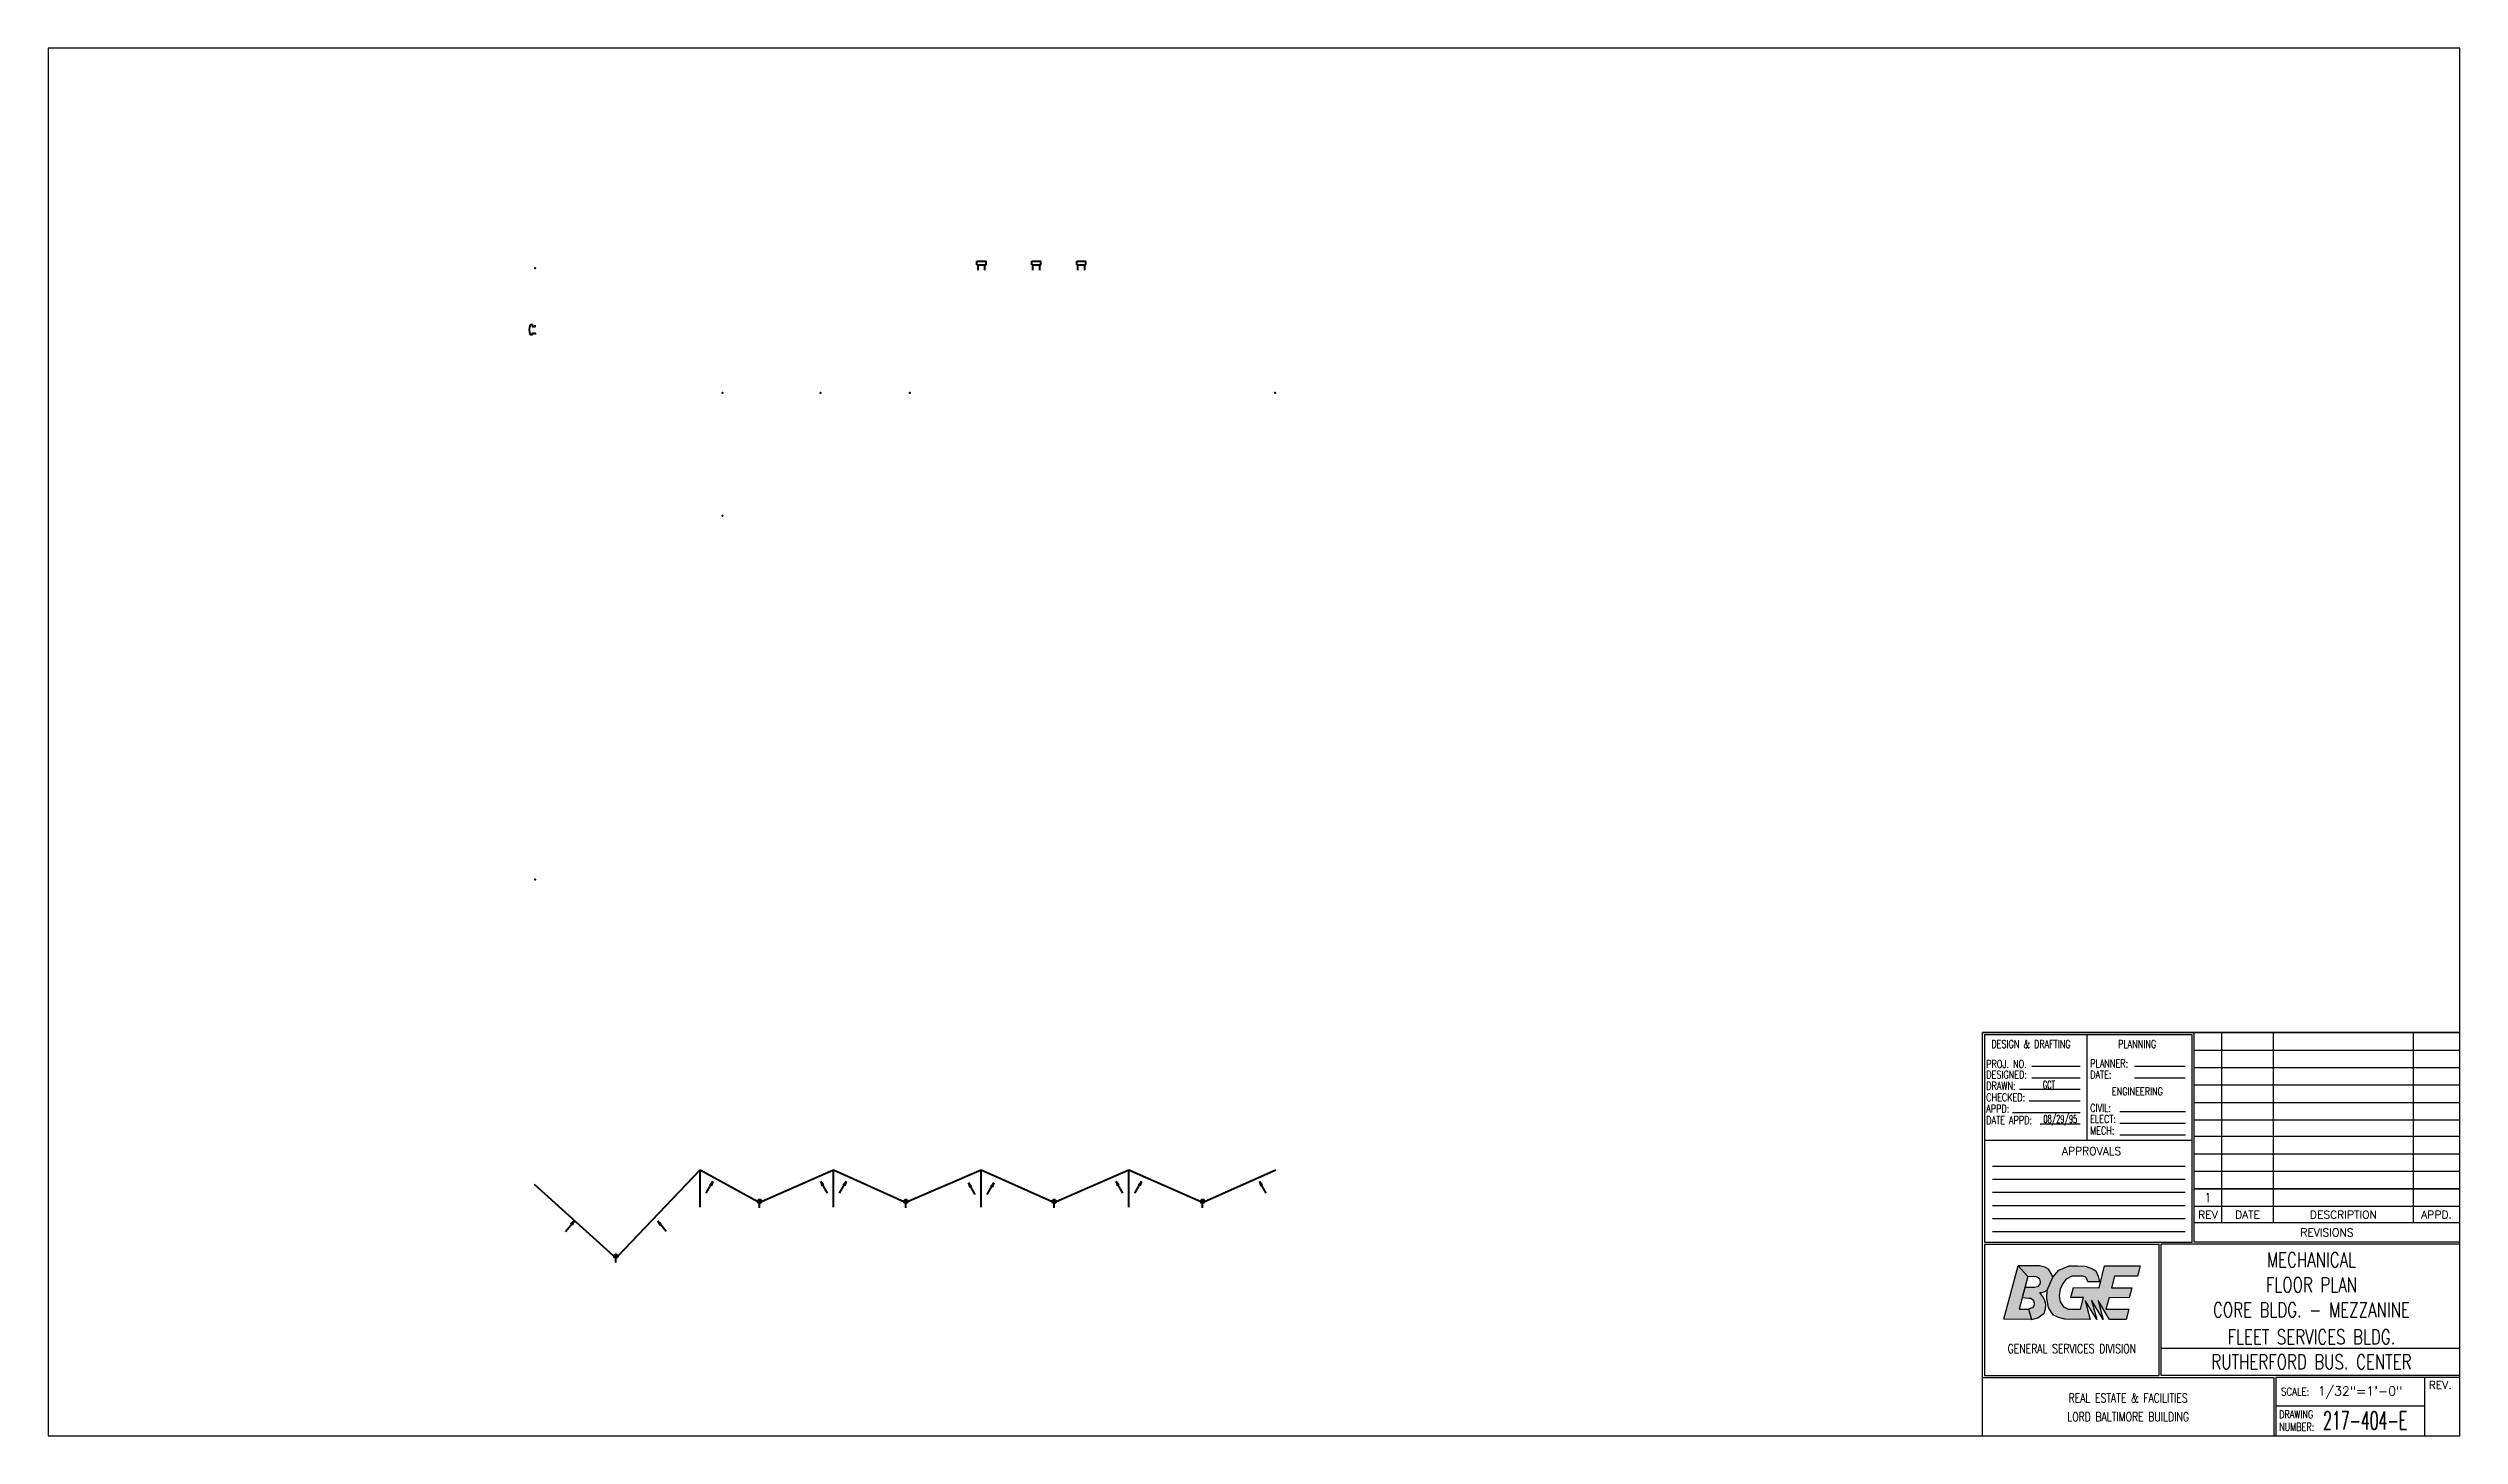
# Paper-space layout 'B 11x17' of a CAD drawing. Header units: inches. Extents: x 0 to 16.5, y 0 to 9.5.
# The model-space entities are those that its viewports show. They can reach past a viewport. Long polylines and large blocks are cut down to what shows.
import ezdxf
from ezdxf.enums import TextEntityAlignment as Align

# ---------------------------------------------------------------- set-up
doc = ezdxf.new("R2010")
doc.units = ezdxf.units.IN
doc.header["$MEASUREMENT"] = 0
doc.layers.get('0').update_dxf_attribs({"linetype": 'CONTINUOUS'})
doc.layers.add('M-DuctR', color=7, linetype='CONTINUOUS', lineweight=40)
doc.layers.add('P-San', color=70, linetype='CONTINUOUS', lineweight=40)
doc.styles.add('BGE', font='simplex.shx')
doc.styles.get("Standard").update_dxf_attribs({"font": 'simplex.shx'})

# ---------------------------------------------------------------- blocks, each defined once
blk = doc.blocks.new('BSIZE')
for points in [[(13.478, 1.163), (13.544, 1.091), (13.486, 0.866), (13.549, 0.866), (13.569, 0.797), (13.38, 0.798)], [(13.478, 1.163), (13.544, 1.091), (13.585, 1.093), (13.602, 1.091), (13.616, 1.083), (13.625, 1.073), (13.628, 1.054), (13.626, 1.039), (13.61, 1.02), (13.591, 1.016), (13.524, 1.015), (13.507, 0.946), (13.551, 0.943), (13.566, 0.942), (13.577, 0.934), (13.584, 0.925), (13.588, 0.908), (13.586, 0.89), (13.577, 0.877), (13.55, 0.866), (13.569, 0.797), (13.612, 0.808), (13.656, 0.84), (13.665, 0.87), (13.668, 0.9), (13.659, 0.93), (13.647, 0.952), (13.626, 0.98), (13.641, 0.98), (13.657, 0.986), (13.677, 0.997), (13.715, 1.086), (13.704, 1.112), (13.685, 1.141), (13.661, 1.155), (13.625, 1.163)], [(13.677, 0.997), (13.715, 1.086), (13.756, 1.133), (13.827, 1.164), (13.885, 1.163), (13.937, 1.162), (13.982, 1.145), (14.01, 1.129), (14.026, 1.092), (14.036, 1.053), (13.955, 1.055), (13.946, 1.08), (13.936, 1.088), (13.922, 1.093), (13.885, 1.092), (13.846, 1.092), (13.808, 1.072), (13.784, 1.042), (13.767, 1.004), (13.76, 0.958), (13.767, 0.918), (13.789, 0.884), (13.82, 0.868), (13.904, 0.867), (13.925, 0.946), (13.839, 0.946), (13.857, 1.015), (14.033, 1.014), (14.07, 1.163), (14.314, 1.163), (14.295, 1.093), (14.138, 1.093), (14.117, 1.014), (14.257, 1.014), (14.239, 0.944), (14.1, 0.946), (14.079, 0.866), (14.236, 0.868), (14.217, 0.796), (14.104, 0.797), (14.025, 0.927), (14.059, 0.797), (13.981, 0.928), (14.016, 0.796), (13.938, 0.927), (13.971, 0.797), (13.798, 0.798), (13.755, 0.81), (13.72, 0.826), (13.7, 0.856), (13.686, 0.879), (13.674, 0.941)]]:
    blk.add_hatch(color=256).paths.add_polyline_path(points)
at = {"color": 7, "linetype": 'Continuous'}
for p, q in [((13.234, 0), (13.234, 2.761)), ((16.5, 2.761), (13.234, 2.761)), ((13.248, 2.747), (13.248, 1.326)), ((13.248, 2.747), (14.668, 2.747)), ((13.951, 2.023), (13.951, 2.747)), ((14.668, 1.326), (14.668, 2.747)), ((14.683, 1.326), (14.683, 2.761)), ((14.871, 1.458), (14.871, 2.761)), ((15.225, 1.458), (15.225, 2.761)), ((16.183, 1.458), (16.183, 2.761)), ((13.903, 2.528), (13.571, 2.528)), ((14.62, 2.528), (14.275, 2.528)), ((16.5, 2.639), (14.683, 2.639)), ((16.5, 2.519), (14.683, 2.519)), ((13.903, 2.37), (13.488, 2.37)), ((13.903, 2.449), (13.571, 2.449)), ((14.62, 2.449), (14.275, 2.449)), ((16.5, 2.4), (14.683, 2.4)), ((13.903, 2.212), (13.44, 2.212)), ((13.903, 2.291), (13.554, 2.291)), ((14.623, 2.217), (14.174, 2.217)), ((16.5, 2.28), (14.683, 2.28)), ((16.5, 2.161), (14.683, 2.161)), ((13.248, 2.023), (14.668, 2.023)), ((13.903, 2.133), (13.63, 2.133)), ((14.623, 2.138), (14.174, 2.138)), ((14.623, 2.059), (14.174, 2.059)), ((16.5, 2.048), (14.683, 2.048)), ((14.621, 1.844), (13.303, 1.844)), ((16.5, 1.929), (14.683, 1.929)), ((14.621, 1.754), (13.303, 1.754)), ((14.621, 1.665), (13.303, 1.665)), ((16.5, 1.809), (14.683, 1.809)), ((14.683, 1.69), (16.5, 1.69)), ((16.5, 1.69), (14.683, 1.69)), ((14.621, 1.575), (13.303, 1.575)), ((14.621, 1.485), (13.303, 1.485)), ((16.5, 1.57), (14.683, 1.57)), ((13.248, 1.326), (14.668, 1.326)), ((14.621, 1.396), (13.303, 1.396)), ((16.5, 1.458), (14.683, 1.458)), ((16.5, 1.326), (14.683, 1.326)), ((13.248, 1.312), (13.248, 0.413)), ((13.248, 1.312), (14.443, 1.312)), ((14.443, 0.413), (14.443, 1.312)), ((14.458, 0.413), (14.458, 1.312)), ((16.5, 1.312), (14.458, 1.312)), ((16.5, 0.597), (14.458, 0.597)), ((13.234, 0.399), (15.228, 0.399)), ((13.248, 0.413), (14.443, 0.413)), ((16.5, 0.413), (14.458, 0.413)), ((15.228, 0.399), (15.228, 0)), ((16.5, 0.399), (15.242, 0.399)), ((15.242, 0.399), (15.242, 0)), ((16.258, 0.399), (16.258, 0)), ((16.258, 0.204), (15.242, 0.204)), ((13.234, 0), (16.5, 0))]:
    blk.add_line(p, q, dxfattribs=at)
for points in [[(0, 0), (16.5, 0), (16.5, 9.5), (0, 9.5)], [(13.478, 1.163), (13.544, 1.091), (13.486, 0.866), (13.549, 0.866), (13.569, 0.797), (13.38, 0.798), (13.478, 1.163)], [(13.478, 1.163), (13.544, 1.091), (13.585, 1.093), (13.602, 1.091), (13.616, 1.083), (13.625, 1.073), (13.628, 1.054), (13.626, 1.039), (13.61, 1.02), (13.591, 1.016), (13.524, 1.015), (13.507, 0.946), (13.551, 0.943), (13.566, 0.942), (13.577, 0.934), (13.584, 0.925), (13.588, 0.908), (13.586, 0.89), (13.577, 0.877), (13.55, 0.866), (13.569, 0.797), (13.612, 0.808), (13.656, 0.84), (13.665, 0.87), (13.668, 0.9), (13.659, 0.93), (13.647, 0.952), (13.626, 0.98), (13.641, 0.98), (13.657, 0.986), (13.677, 0.997), (13.715, 1.086), (13.704, 1.112), (13.685, 1.141), (13.661, 1.155), (13.625, 1.163), (13.478, 1.163)], [(13.677, 0.997), (13.715, 1.086), (13.756, 1.133), (13.827, 1.164), (13.885, 1.163), (13.937, 1.162), (13.982, 1.145), (14.01, 1.129), (14.026, 1.092), (14.036, 1.053), (13.955, 1.055), (13.946, 1.08), (13.936, 1.088), (13.922, 1.093), (13.885, 1.092), (13.846, 1.092), (13.808, 1.072), (13.784, 1.042), (13.767, 1.004), (13.76, 0.958), (13.767, 0.918), (13.789, 0.884), (13.82, 0.868), (13.904, 0.867), (13.925, 0.946), (13.839, 0.946), (13.857, 1.015), (14.033, 1.014), (14.07, 1.163), (14.314, 1.163), (14.295, 1.093), (14.138, 1.093), (14.117, 1.014), (14.257, 1.014), (14.239, 0.944), (14.1, 0.946), (14.079, 0.866), (14.236, 0.868), (14.217, 0.796), (14.104, 0.797), (14.025, 0.927), (14.059, 0.797), (13.981, 0.928), (14.016, 0.796), (13.938, 0.927), (13.971, 0.797), (13.798, 0.798), (13.755, 0.81), (13.72, 0.826), (13.7, 0.856), (13.686, 0.879), (13.674, 0.941), (13.677, 0.997)]]:
    blk.add_lwpolyline(points, close=True)
at = {"style": 'BGE', "width": 0.75}
for s, height, p in [('DESIGN & DRAFTING', 0.05377, (13.295, 2.655)), ('PLANNING', 0.0538, (14.162, 2.655)), ('PROJ. NO.', 0.0538, (13.26, 2.519)), ('DESIGNED:', 0.0538, (13.26, 2.446)), ('PLANNER:', 0.0538, (13.971, 2.522)), ('DATE:', 0.0538, (13.971, 2.446)), ('CHECKED:', 0.0538, (13.26, 2.29)), ('DRAWN:', 0.0538, (13.26, 2.369)), ('ENGINEERING', 0.05377, (14.12, 2.331)), ('APPD:', 0.0538, (13.26, 2.213)), ('DATE APPD:', 0.0538, (13.26, 2.134)), ('CIVIL:', 0.0538, (13.971, 2.218)), ('ELECT:', 0.0538, (13.971, 2.142)), ('MECH:', 0.0538, (13.971, 2.063)), ('DRAWING', 0.0538, (15.264, 0.12)), ('NUMBER:', 0.0538, (15.264, 0.034))]:
    blk.add_text(s, height=height, dxfattribs=at).set_placement(p)
at = {"style": 'BGE'}
for s, p in [('APPROVALS', (13.778, 1.922)), ('REV.', (16.288, 0.321))]:
    blk.add_text(s, height=0.0538, dxfattribs=at).set_placement(p)
for s, height, p in [('REV', 0.0538, (14.777, 1.514)), ('DATE', 0.0538, (15.048, 1.514)), ('DESCRIPTION', 0.05377, (15.704, 1.514)), ('APPD.', 0.0538, (16.341, 1.514)), ('REVISIONS', 0.0538, (15.591, 1.392))]:
    blk.add_text(s, height=height, dxfattribs=at).set_placement(p, align=Align.MIDDLE_CENTER)
at = {"style": 'BGE', "width": 0.8}
blk.add_text('SCALE:', height=0.0538, dxfattribs=at).set_placement((15.374, 0.302), align=Align.MIDDLE_CENTER)
for tag, height, width, p in [('PROJECT#', 0.0538, 0.5, (13.727, 2.573)), ('DESIGNED', 0.0538, 0.5, (13.735, 2.487)), ('PLANNER', 0.0625, 0.5, (14.442, 2.575)), ('DATE', 0.0625, 0.5, (14.445, 2.488)), ('DRAWN', 0.0538, 0.5, (13.689, 2.403)), ('CHECKED', 0.0538, 0.5, (13.732, 2.329)), ('APPROVED', 0.0538, 0.5, (13.687, 2.246)), ('DATE_APPROVED', 0.0538, 0.5, (13.767, 2.169)), ('ELECT', 0.0625, 0.5, (14.399, 2.176)), ('CIVIL', 0.0625, 0.5, (14.399, 2.254)), ('MECH', 0.0625, 0.5, (14.399, 2.098)), ('DIVISION', 0.0618, 0.75, (13.846, 0.597))]:
    blk.add_attdef(tag, text='', height=height, dxfattribs=dict(width=width)).set_placement(p, align=Align.MIDDLE_CENTER)
for tag, p, height, width in [('APPROVALS_1', (13.313, 1.855), 0.0538, 0.5), ('APPROVALS_2', (13.313, 1.765), 0.0538, 0.5), ('APPROVALS_3', (13.314, 1.675), 0.0538, 0.5), ('APPROVALS_4', (13.313, 1.586), 0.0538, 0.5), ('APPROVALS_5', (13.313, 1.496), 0.0538, 0.5), ('APPROVALS_6', (13.313, 1.406), 0.0538, 0.5), ('DRAW', (15.565, 0.042), 0.125, 0.5625)]:
    blk.add_attdef(tag, p, '', height=height, dxfattribs=dict(width=width))
at = {"linetype": 'Continuous', "width": 0.75}
for tag, p in [('TITLE_1', (15.485, 1.205)), ('TITLE_2', (15.485, 1.034)), ('TITLE_3', (15.485, 0.862)), ('TITLE_4', (15.485, 0.677)), ('TITLE_5', (15.485, 0.506))]:
    blk.add_attdef(tag, text='', height=0.1, dxfattribs=at).set_placement(p, align=Align.MIDDLE_CENTER)
blk.add_attdef('SCALE', (15.528, 0.275), '', height=0.0625)
at = {"width": 0.75}
for tag, p in [('COMPANY_GROUP', (14.231, 0.259)), ('BUILDING_TITLE', (14.231, 0.13))]:
    blk.add_attdef(tag, text='', height=0.0618, dxfattribs=at).set_placement(p, align=Align.MIDDLE)
blk.add_attdef('REV#', text='', height=0.125).set_placement((16.379, 0.163), align=Align.MIDDLE_CENTER)
blk = doc.blocks.new('BSIZE-REV')
at = {"width": 0.8}
for tag, p in [('REV10', (14.777, 2.7)), ('REV10DATE', (15.048, 2.7)), ('REV10APPROVAL', (16.341, 2.7)), ('REV9', (14.777, 2.58)), ('REV8', (14.777, 2.461)), ('REV9DATE', (15.048, 2.58)), ('REV8DATE', (15.048, 2.461)), ('REV9APPROVAL', (16.341, 2.578)), ('REV8APPROVAL', (16.341, 2.458)), ('REV7', (14.777, 2.341)), ('REV7DATE', (15.048, 2.341)), ('REV7APPROVAL', (16.341, 2.339)), ('REV6', (14.777, 2.222)), ('REV6DATE', (15.048, 2.222)), ('REV6APPROVAL', (16.341, 2.219)), ('REV5', (14.777, 2.109)), ('REV4', (14.777, 1.99)), ('REV5DATE', (15.048, 2.109)), ('REV4DATE', (15.048, 1.99)), ('REV5APPROVAL', (16.341, 2.1)), ('REV4APPROVAL', (16.341, 1.987)), ('REV3', (14.777, 1.87)), ('REV3DATE', (15.048, 1.87)), ('REV3APPROVAL', (16.341, 1.868)), ('REV2', (14.777, 1.751)), ('REV1', (14.777, 1.631)), ('REV2DATE', (15.048, 1.751)), ('REV1DATE', (15.048, 1.631)), ('REV2APPROVAL', (16.341, 1.748)), ('REV1APPROVAL', (16.341, 1.629))]:
    blk.add_attdef(tag, text='', height=0.0625, dxfattribs=at).set_placement(p, align=Align.MIDDLE_CENTER)
at = {"width": 0.75}
for tag, p in [('REV10DESCRIPTION', (15.246, 2.668)), ('REV9DESCRIPTION', (15.246, 2.548)), ('REV8DESCRIPTION', (15.246, 2.429)), ('REV7DESCRIPTION', (15.246, 2.309)), ('REV6DESCRIPTION', (15.246, 2.19)), ('REV5DESCRIPTION', (15.246, 2.077)), ('REV4DESCRIPTION', (15.246, 1.958)), ('REV3DESCRIPTION', (15.246, 1.838)), ('REV2DESCRIPTION', (15.246, 1.719)), ('REV1DESCRIPTION', (15.246, 1.599))]:
    blk.add_attdef(tag, p, '', height=0.0625, dxfattribs=at)
blk = doc.blocks.new('AH1')
at = {"linetype": 'Continuous'}
for p, q in [((-0.125, 0.021), (0, 0)), ((-0.104, 0), (-0.125, 0.021)), ((0, 0), (-0.125, -0.021)), ((-0.104, 0), (-0.125, -0.021)), ((0, 0), (-0.115, 0.01)), ((0, 0), (-0.115, -0.011)), ((0, 0), (-0.104, 0))]:
    blk.add_line(p, q, dxfattribs=at)

msp = doc.modelspace()

# ---------------------------------------------------------------- linework, layer by layer
at = {"layer": 'M-DuctR'}
for p, q in [((90598.4, 91841.2), (90598.4, 91851.2)), ((90598.4, 91851.2), (90622.4, 91851.2)), ((90598.4, 91841.2), (90622.4, 91841.2)), ((90601.4, 91827.2), (90601.4, 91841.2)), ((90619.4, 91827.2), (90619.4, 91841.2)), ((90622.4, 91841.2), (90622.4, 91851.2)), ((90742.6, 91841.2), (90742.6, 91851.2)), ((90742.6, 91851.2), (90766.6, 91851.2)), ((90742.6, 91841.2), (90766.6, 91841.2)), ((90745.6, 91827.2), (90745.6, 91841.2)), ((90763.6, 91827.2), (90763.6, 91841.2)), ((90766.6, 91841.2), (90766.6, 91851.2)), ((90860.8, 91841.2), (90860.8, 91851.2)), ((90860.8, 91851.2), (90884.8, 91851.2)), ((90860.8, 91841.2), (90884.8, 91841.2)), ((90863.8, 91827.2), (90863.8, 91841.2)), ((90881.8, 91827.2), (90881.8, 91841.2)), ((90884.8, 91841.2), (90884.8, 91851.2)), ((89430.8, 91683.8), (89424.8, 91683.8)), ((89430.8, 91657.4), (89424.8, 91657.4))]:
    msp.add_line(p, q, dxfattribs=at)
for points in [[(89430.8, 91683.8), (89430.8, 91679.6), (89437.8, 91679.6), (89437.8, 91682.6)], [(89430.8, 91657.4), (89430.8, 91661.6), (89437.8, 91661.6), (89437.8, 91658.6)]]:
    msp.add_lwpolyline(points, dxfattribs=at)
msp.add_arc((89452.4, 91670.6), 30.6, 154.41396, 205.58604, dxfattribs=at)
at = {"layer": 'P-San'}
for p, q in [((89644.8, 89235.2), (89435.8, 89423.2)), ((89654.8, 89235.2), (89871.5, 89462.2)), ((89871.5, 89364.2), (89871.5, 89462.2)), ((89871.5, 89462.2), (90022.5, 89379.2)), ((89887.2, 89400.8), (89904.9, 89431.5)), ((90032.5, 89379.2), (90221.5, 89462.2)), ((90205.7, 89400.8), (90188, 89431.5)), ((90221.5, 89364.2), (90221.5, 89462.2)), ((90221.5, 89462.2), (90406.5, 89379.2)), ((90237.2, 89400.8), (90254.9, 89431.5)), ((90416.5, 89379.2), (90609.5, 89462.2)), ((90593.7, 89397), (90576, 89427.6)), ((90609.5, 89364.2), (90609.5, 89462.2)), ((90609.5, 89462.2), (90796.5, 89379.2)), ((90625.2, 89397), (90642.9, 89427.6)), ((90806.5, 89379.2), (90997.5, 89462.2)), ((90981.7, 89400.8), (90964, 89431.5)), ((90997.5, 89364.2), (90997.5, 89462.2)), ((90997.5, 89462.2), (91186.5, 89379.2)), ((91013.2, 89400.8), (91030.9, 89431.5)), ((91196.5, 89379.2), (91383.8, 89462.2)), ((91358.2, 89400.8), (91340.5, 89431.5)), ((90027.5, 89362.2), (90027.5, 89374.2)), ((90411.5, 89362.2), (90411.5, 89374.2)), ((90801.5, 89362.2), (90801.5, 89374.2)), ((91191.5, 89362.2), (91191.5, 89374.2)), ((89517.4, 89300), (89540.2, 89327.2)), ((89782.4, 89300), (89759.7, 89327.2)), ((89649.8, 89218.2), (89649.8, 89230.2))]:
    msp.add_line(p, q, dxfattribs=at)
for centre, radius in [((90027.5, 89379.2), 5), ((90027.5, 89379.2), 3), ((90411.5, 89379.2), 5), ((90411.5, 89379.2), 3), ((90801.5, 89379.2), 5), ((90801.5, 89379.2), 3), ((91191.5, 89379.2), 5), ((91191.5, 89379.2), 3), ((89649.8, 89235.2), 5), ((89649.8, 89235.2), 3)]:
    msp.add_circle(centre, radius, dxfattribs=at)
for p in [(89437.8, 91832.2), (89929.8, 91505.2), (90187.8, 91505.2), (90421.8, 91505.2), (91381.8, 91505.2), (89929.8, 91181.2), (89437.8, 90225.2)]:
    msp.add_point(p, dxfattribs=at)

# ---------------------------------------------------------------- block references
at = {"layer": 'P-San', "zscale": 12}
for p, xscale, yscale, rotation in [((89904.9, 89431.5), 95.99999877885351, 95.99999877885351, 59.98967837730282), ((90188, 89431.5), 95.99999877885351, -95.99999877885351, 120.0103216226972), ((90254.9, 89431.5), 95.99999877885351, 95.99999877885351, 59.98967837730282), ((90576, 89427.6), 95.99999877885351, -95.99999877885351, 120.0103216226972), ((90642.9, 89427.6), 95.99999877885351, 95.99999877885351, 59.98967837730282), ((90964, 89431.5), 95.99999877885351, -95.99999877885351, 120.0103216226972), ((91030.9, 89431.5), 95.99999877885351, 95.99999877885351, 59.98967837730282), ((91340.5, 89431.5), 95.99999877885351, -95.99999877885351, 120.0103216226972), ((89540.2, 89327.2), 95.99999786382713, 95.99999786382713, 49.98967264089662), ((89759.7, 89327.2), 95.99999786382713, -95.99999786382713, 130.0103273591034)]:
    msp.add_blockref('AH1', p, dxfattribs=dict(at, xscale=xscale, yscale=yscale, rotation=rotation))

psp = doc.layouts.new('B 11x17')

# ---------------------------------------------------------------- linework, layer by layer
at = {"linetype": 'Continuous', "flags": 128}
psp.add_lwpolyline([(0, 0), (13.234, 0), (13.234, 2.761), (16.5, 2.761), (16.5, 9.5), (0, 9.5)], close=True, dxfattribs=at)

# ---------------------------------------------------------------- block references
ref = psp.add_blockref('BSIZE', (0, 0))
ref.add_attrib('DRAW', '217-404-E', (15.565, 0.042), dxfattribs={"height": 0.125, "width": 0.5625})
ref.add_attrib('SCALE', '1/32"=1\'-0"', (15.528, 0.275), dxfattribs={"height": 0.0625})
ref.add_attrib('COMPANY_GROUP', 'REAL ESTATE & FACILITIES', dxfattribs={"height": 0.06182, "width": 0.75}).set_placement((14.231, 0.259), align=Align.MIDDLE)
ref.add_attrib('BUILDING_TITLE', 'LORD BALTIMORE BUILDING', dxfattribs={"height": 0.06182, "width": 0.75}).set_placement((14.231, 0.13), align=Align.MIDDLE)
ref.add_attrib('DRAWN', 'GCT', dxfattribs={"height": 0.0538, "width": 0.5}).set_placement((13.689, 2.403), align=Align.MIDDLE_CENTER)
ref.add_attrib('DATE_APPROVED', '08/29/95', dxfattribs={"height": 0.0538, "width": 0.5}).set_placement((13.767, 2.169), align=Align.MIDDLE_CENTER)
ref.add_attrib('TITLE_1', 'MECHANICAL', dxfattribs={"linetype": 'Continuous', "height": 0.1, "width": 0.75}).set_placement((15.485, 1.205), align=Align.MIDDLE_CENTER)
ref.add_attrib('TITLE_2', 'FLOOR PLAN', dxfattribs={"linetype": 'Continuous', "height": 0.1, "width": 0.75}).set_placement((15.485, 1.034), align=Align.MIDDLE_CENTER)
ref.add_attrib('TITLE_3', 'CORE BLDG. - MEZZANINE', dxfattribs={"linetype": 'Continuous', "height": 0.1, "width": 0.75}).set_placement((15.485, 0.862), align=Align.MIDDLE_CENTER)
ref.add_attrib('TITLE_4', 'FLEET SERVICES BLDG.', dxfattribs={"linetype": 'Continuous', "height": 0.1, "width": 0.75}).set_placement((15.485, 0.677), align=Align.MIDDLE_CENTER)
ref.add_attrib('TITLE_5', 'RUTHERFORD BUS. CENTER', dxfattribs={"linetype": 'Continuous', "height": 0.1, "width": 0.75}).set_placement((15.485, 0.506), align=Align.MIDDLE_CENTER)
ref.add_attrib('DIVISION', 'GENERAL SERVICES DIVISION', dxfattribs={"height": 0.06182, "width": 0.75}).set_placement((13.846, 0.597), align=Align.MIDDLE_CENTER)
psp.add_blockref('BSIZE-REV', (0, 0)).add_auto_attribs({'REV1': '1'})

# ---------------------------------------------------------------- viewports
at = {"layer": '0', "linetype": 'Continuous', "view_target_point": (89477.785, 89266.89)}
vp = psp.add_viewport(center=(8.25, 4.75), size=(16.5, 9.5), view_center_point=(1848.686, 1320), view_height=3648, dxfattribs=at)
vp.dxf.flags = 0x10000  # cut along an outline
vp.dxf.clipping_boundary_handle = psp.add_lwpolyline([(0, 0), (13.234, 0), (13.234, 2.761), (16.5, 2.761), (16.5, 9.5), (0, 9.5)], format="xyb", close=True, dxfattribs={"invisible": 1}).dxf.handle

doc.saveas('drawing.dxf')
